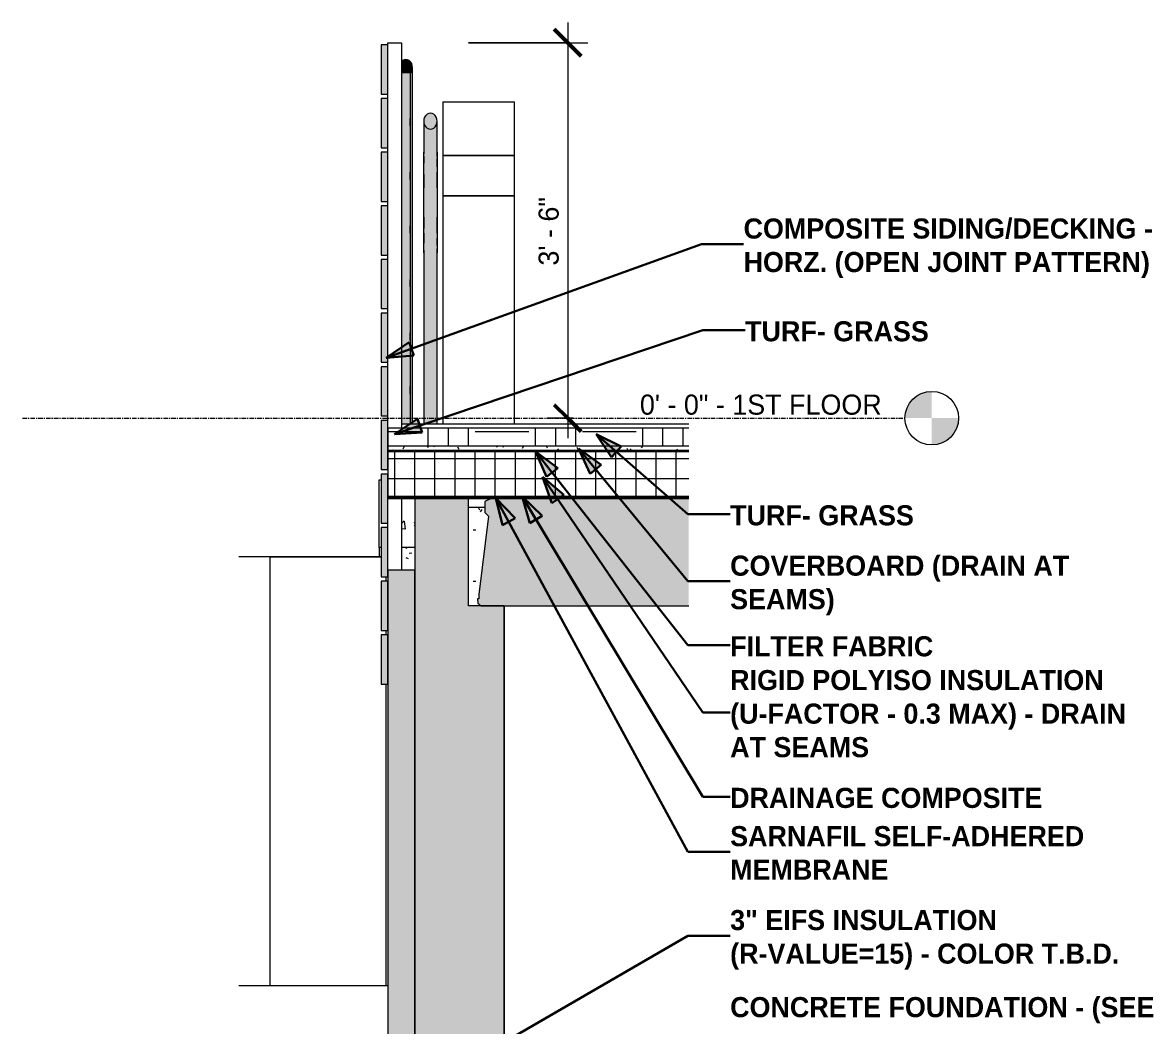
# Model space of a CAD drawing. Header units: inches. Extents: x 9847 to 10833, y -183 to 465.
# Drawn here: x 9847.3 to 9973.8, y -68 to 44.2 of the extents above; entities that cross this region are included whole.
import ezdxf

# ---------------------------------------------------------------- set-up
doc = ezdxf.new("R2010")
doc.units = ezdxf.units.IN
doc.header["$MEASUREMENT"] = 0
doc.linetypes.add('Grid Line 1_2_', pattern=[0.875, 0.5, -0.125, 0.125, -0.125])
for name, color, linetype, lineweight in [('0-1', 7, 'Continuous', 5), ('0-2', 55, 'Continuous', 9), ('A-ANNO-DIMS', 211, 'Continuous', 9), ('A-ANNO-DIMS-24', 211, 'Continuous', 9), ('A-FLOR-1', 8, 'Continuous', 18), ('A-FLOR-2', 254, 'Continuous', 5), ('A-FLOR-3', 192, 'Continuous', 9), ('A-FLOR-4', 55, 'Continuous', 9), ('A-FLOR-HRAL-1', 55, 'Continuous', 9), ('A-FLOR-HRAL-2', 7, 'Continuous', 9), ('A-FLOR-LEVL', 51, 'Continuous', 9), ('A-FLOR-LEVL-1', 51, 'Grid Line 1_2_', 9), ('A-FLOR-MCUT-1', 51, 'Continuous', 9), ('A-FLOR-PATT-1', 252, 'Continuous', 9), ('A-GLAZ-CURT', 52, 'Continuous', 9), ('A-GLAZ-CURT-1', 55, 'Continuous', 9), ('A-GLAZ-CURT-2', 13, 'Continuous', 9), ('A-GLAZ-CWMG-1', 55, 'Continuous', 9), ('A-WALL-PATT-1', 55, 'Continuous', 9), ('A-WALL-PATT-2', 252, 'Continuous', 9), ('E-ELEC-EQPM-1', 55, 'Continuous', 9), ('E-LITE-EQPM-1', 55, 'Continuous', 9), ('G-ANNO-TEXT', 231, 'Continuous', 30), ('G-ANNO-TEXT-1', 231, 'Continuous', 9), ('S-BEAM-1', 55, 'Continuous', 9), ('S-BEAM-2', 10, 'Continuous', 9), ('S-BEAM-3', 7, 'Continuous', 9), ('S-FNDN-1', 55, 'Continuous', 9), ('S-FNDN-2', 7, 'Continuous', 9), ('S-FNDN-3', 252, 'Continuous', 9), ('S-FNDN-4', 8, 'Continuous', 18), ('S-FNDN-5', 32, 'Continuous', 9), ('S-STRS-1', 55, 'Continuous', 9)]:
    doc.layers.add(name, color=color, linetype=linetype, lineweight=lineweight)
doc.styles.add('Century Gothic', font='ufonts.com_century-gothic.ttf', dxfattribs={"height": 2.25})
doc.styles.add('Century Gothic_B', font='GOTHICB.TTF', dxfattribs={"height": 2.25})
doc.dimstyles.new('OD__1_4__Tol__', dxfattribs={"dimscale": 12, "dimtxt": 2.349379, "dimasz": 0.25, "dimexe": 0.1875, "dimexo": 0.125, "dimgap": 0.03125, "dimtad": 1, "dimrnd": 0.25, "dimzin": 1, "dimdsep": 46, "dimlunit": 4, "dimtxsty": 'Century Gothic', "dimblk1": 'OBLIQUE', "dimblk2": 'OBLIQUE', "dimsah": 1, "dimcen": 0.09, "dimdle": 0.1875, "dimazin": 0, "dimtfac": 1, "dimtdec": 4, "dimtix": 1, "dimtmove": 0, "dimatfit": 3, "dimfxl": 1, "dimtvp": 1, "dimtfill": 1, "dimfrac": 2, "dimtolj": 1, "dimtzin": 0, "dimarcsym": 2})
pattern_1 = [(50, (10995.947, 72), (6.885997, -0.602097), [0.72, -7.92]), (355, (10995.947, 72), (-1.331756, 7.220547), [0.576, -6.336]), (100.451, (10996.521, 71.95), (5.55363, 6.61819), [0.612, -6.731]), (46.184, (10995.947, 73.92), (10.24564, -1.588925), [1.08, -11.88]), (96.636, (10996.801, 73.788), (8.97244, 9.35152), [0.918, -10.096]), (351.184, (10995.947, 73.92), (8.9732, 9.35123), [0.864, -9.504]), (21, (10996.907, 73.44), (5.730726, -3.865003), [0.72, -7.92]), (326, (10996.907, 73.44), (2.33581, 6.96088), [0.576, -6.336]), (71.451, (10997.385, 73.118), (8.065876, 3.095948), [0.612, -6.731]), (37.5, (10995.947, 72), (0.116866, 3.1954784), [0.317, -5.942, 0.317, -6.115, -6.36]), (37.5, (10995.947, 72), (0.116866, 3.1954784), [-12.691, 0.317, -6.043]), (7.5, (10995.947, 72), (2.52543, 3.786025), [0.317, -3.35, 0.317, -5.798, -2.424]), (7.5, (10995.947, 72), (2.52543, 3.786025), [-9.782, 0.317, -2.107]), (327.5, (10993.807, 72), (5.1243685, -0.216176), [0.317, -2.083, 0.317, -7.171, -9.936]), (327.5, (10993.807, 72), (5.1243685, -0.216176), [-9.888, 0.317, -9.619]), (317.5, (10992.847, 72), (5.598326, 0.96141), [0.317, -2.803, 0.317, -4.656, -7.056]), (317.5, (10992.847, 72), (5.598326, 0.96141), [-8.093, 0.317, -6.739])]

# ---------------------------------------------------------------- blocks, each defined once
blk = doc.blocks.new('CTR - 1st Phase - Common Walls_rvt-1-WALL SECTION - WEST EXT_ WALL - LOOKING NORTH')
at = {"layer": 'A-WALL-PATT-1'}
h = blk.add_hatch(dxfattribs=at)
h.set_pattern_fill('FP_2', color=256, style=0, pattern_type=2)
h.set_pattern_definition([(90, (9901.19, -152), (-36.188, 2e-15), [])])
h.paths.add_polyline_path([(9921.84, -152), (9921.84, -21), (9901.19, -21), (9901.19, -152)], flags=0)
at = {"layer": 'S-FNDN-1'}
blk.add_line((9901.19, -152), (9921.84, -152), dxfattribs=at)
blk = doc.blocks.new('034100 - Precast Structural Concrete - Solid Plank - 12_-1871118-WALL SECTION - WEST EXT_ WALL - LOOKING NORTH')
at = {"layer": 'S-BEAM-2'}
blk.add_hatch(color=256, dxfattribs=at).paths.add_polyline_path([(9921.84, -21), (9921.84, -9), (9899.73, -9), (9899.04, -9.31), (9899.04, -10.57), (9899.43, -10.97), (9898.37, -19.74), (9898.37, -20.21), (9898.19, -20.21), (9898.23, -20.69), (9898.61, -21), (9901.19, -21)], flags=0)
at = {"layer": 'S-BEAM-3'}
for p, q in [((9899.73, -9), (9899.04, -9.31)), ((9899.04, -9.31), (9899.04, -10.57)), ((9921.84, -9), (9899.73, -9)), ((9899.43, -10.97), (9898.37, -19.74)), ((9899.04, -10.57), (9899.43, -10.97)), ((9898.37, -20.21), (9898.19, -20.21)), ((9898.19, -20.21), (9898.23, -20.69)), ((9898.37, -19.74), (9898.37, -20.21)), ((9898.23, -20.69), (9898.61, -21)), ((9898.61, -21), (9921.84, -21))]:
    blk.add_line(p, q, dxfattribs=at)
blk = doc.blocks.new('CTR - 1st Phase - Structure_rvt-1-WALL SECTION - WEST EXT_ WALL - LOOKING NORTH')
at = {"layer": 'A-WALL-PATT-2'}
h = blk.add_hatch(dxfattribs=at)
h.set_pattern_fill('FP_7', color=256, style=0, pattern_type=2)
h.set_pattern_definition(pattern_1)
h.paths.add_polyline_path([(9892.43, -168), (9901.19, -168), (9901.19, -21), (9897.19, -21), (9897.19, -9), (9891.19, -9), (9891.19, -168)], flags=0)
at = {"layer": 'S-BEAM-1'}
h = blk.add_hatch(dxfattribs=at)
h.set_pattern_fill('FP_8', color=256, style=0, pattern_type=2)
h.set_pattern_definition([(0, (10995.947, 72), (7.68, 1.92), [0.317, -5.443, 0.317, -5.443, -30.72]), (0, (10995.947, 72), (7.68, 1.92), [-11.52, 0.317, -11.203, 0.317, -5.443, -13.44]), (0, (10995.947, 72), (7.68, 1.92), [-28.8, 0.317, -3.523, 0.317, -9.283]), (120, (10998.827, 72.96), (-5.5027688, 5.691075), [0.317, -5.443, 0.317, -5.443, -30.72]), (120, (10998.827, 72.96), (-5.5027688, 5.691075), [-11.52, 0.317, -11.203, 0.317, -5.443, -13.44]), (120, (10998.827, 72.96), (-5.5027688, 5.691075), [-28.8, 0.317, -3.523, 0.317, -9.283]), (240, (10999.787, 76.8), (-2.1772312, -7.611075), [0.317, -5.443, 0.317, -5.443, -30.72]), (240, (10999.787, 76.8), (-2.1772312, -7.611075), [-11.52, 0.317, -11.203, 0.317, -5.443, -13.44]), (240, (10999.787, 76.8), (-2.1772312, -7.611075), [-28.8, 0.317, -3.523, 0.317, -9.283])])
h.paths.add_polyline_path([(9897.19, -21), (9898.61, -21), (9898.23, -20.69), (9898.19, -20.21), (9898.37, -20.21), (9898.37, -19.74), (9899.43, -10.97), (9899.04, -10.57), (9899.04, -10), (9897.19, -10), (9897.19, -20.9)], flags=0)
at = {"layer": 'S-FNDN-3'}
h = blk.add_hatch(dxfattribs=at)
h.set_pattern_fill('FP_7', color=256, style=0, pattern_type=2)
h.set_pattern_definition(pattern_1)
h.paths.add_polyline_path([(9892.43, -182), (9911.19, -182), (9911.19, -168), (9881.19, -168), (9881.19, -182), (9892, -182)], flags=0)
at = {"layer": 'S-BEAM-1'}
blk.add_line((9899.04, -10), (9897.19, -10), dxfattribs=at)
at = {"layer": 'S-FNDN-2'}
for p, q in [((9891.19, -9), (9891.19, -168)), ((9897.19, -9), (9891.19, -9)), ((9897.19, -21), (9897.19, -9)), ((9901.19, -21), (9897.19, -21)), ((9901.19, -168), (9901.19, -21)), ((9911.19, -168), (9881.19, -168)), ((9881.19, -168), (9881.19, -182)), ((9891.19, -168), (9901.19, -168)), ((9911.19, -182), (9911.19, -168)), ((9881.19, -182), (9911.19, -182))]:
    blk.add_line(p, q, dxfattribs=at)
at = {"layer": '0-2'}
blk.add_blockref('034100 - Precast Structural Concrete - Solid Plank - 12_-1871118-WALL SECTION - WEST EXT_ WALL - LOOKING NORTH', (0, 0), dxfattribs=at)
blk = doc.blocks.new('Pathway_Cooper_McGraw-Edison _BSC-BRC_Round - Pathway_Cooper_McGraw-Edison _BSC-BRC_Round-2028611-WALL SECTION - WEST EXT_ WALL - LOOKING NORTH')
at = {"layer": 'E-LITE-EQPM-1'}
for p, q in [((9894.34, 35.37), (9894.34, 29.37)), ((9894.34, 35.37), (9898.34, 35.37)), ((9898.34, 35.37), (9902.34, 35.37)), ((9902.34, 29.37), (9902.34, 35.37)), ((9898.34, 29.37), (9894.34, 29.37)), ((9894.34, 29.37), (9894.34, 24.87)), ((9894.34, 29.37), (9898.34, 29.37)), ((9902.34, 29.37), (9898.34, 29.37)), ((9898.34, 29.37), (9902.34, 29.37)), ((9902.34, 24.87), (9902.34, 29.37)), ((9898.34, 24.87), (9894.34, 24.87)), ((9894.34, 24.87), (9894.34, -0.63)), ((9894.34, 24.87), (9898.34, 24.87)), ((9902.34, 24.87), (9898.34, 24.87)), ((9898.34, 24.87), (9902.34, 24.87)), ((9902.34, -0.63), (9902.34, 24.87))]:
    blk.add_line(p, q, dxfattribs=at)
blk = doc.blocks.new('Horizontal_Siding - Horizontal_Siding-2907273-WALL SECTION - WEST EXT_ WALL - LOOKING NORTH')
at = {"layer": 'A-GLAZ-CURT-2'}
blk.add_hatch(color=256, dxfattribs=at).paths.add_polyline_path([(9887.99, -29.75), (9888.19, -29.75), (9888.19, -24.25), (9887.44, -24.25), (9887.44, -29.75)], flags=0)
at = {"layer": 'A-GLAZ-CURT'}
for p, q in [((9888.19, -24.25), (9887.44, -24.25)), ((9887.44, -24.25), (9887.44, -29.75)), ((9888.19, -29.75), (9888.19, -24.25)), ((9887.44, -29.75), (9888.19, -29.75))]:
    blk.add_line(p, q, dxfattribs=at)
blk = doc.blocks.new('Rectangular Mullion - RAILING POST-2666421-WALL SECTION - WEST EXT_ WALL - LOOKING NORTH')
at = {"layer": 'A-GLAZ-CWMG-1'}
for p, q in [((9888.19, -12.25), (9888.19, -12)), ((9889.69, -12), (9889.69, -17))]:
    blk.add_line(p, q, dxfattribs=at)
blk = doc.blocks.new('Rectangular Mullion - RAILING POST-V1-WALL SECTION - WEST EXT_ WALL - LOOKING NORTH')
at = {"layer": 'A-GLAZ-CWMG-1'}
for p, q in [((9889.69, -9), (9889.69, -12)), ((9888.19, -12), (9888.19, -11.75))]:
    blk.add_line(p, q, dxfattribs=at)
blk = doc.blocks.new('Rectangular Mullion - RAILING POST-V2-WALL SECTION - WEST EXT_ WALL - LOOKING NORTH')
at = {"layer": 'A-GLAZ-CWMG-1'}
for p, q in [((9888.19, -0.25), (9888.19, 0)), ((9889.69, 0), (9889.69, -1.13))]:
    blk.add_line(p, q, dxfattribs=at)
blk = doc.blocks.new('Rectangular Mullion - RAILING POST-V3-WALL SECTION - WEST EXT_ WALL - LOOKING NORTH')
at = {"layer": 'A-GLAZ-CWMG-1'}
for p, q in [((9888.19, 5.75), (9888.19, 6)), ((9889.69, 6), (9889.69, 0)), ((9888.19, 0), (9888.19, 0.25))]:
    blk.add_line(p, q, dxfattribs=at)
blk = doc.blocks.new('Rectangular Mullion - RAILING POST-2666422-WALL SECTION - WEST EXT_ WALL - LOOKING NORTH')
at = {"layer": 'A-GLAZ-CWMG-1'}
for p, q in [((9888.19, 42), (9889.69, 42)), ((9888.19, 41.75), (9888.19, 42)), ((9889.69, 42), (9889.69, 36)), ((9888.19, 36), (9888.19, 36.25))]:
    blk.add_line(p, q, dxfattribs=at)
blk = doc.blocks.new('Railing - 1_-2854140-WALL SECTION - WEST EXT_ WALL - LOOKING NORTH')
at = {"layer": 'A-FLOR-HRAL-2'}
for points in [[(9889.69, -0.63), (9890.69, -0.63), (9890.69, 38.62), (9889.69, 38.62), (9889.69, -0.54)], [(9892.19, 25.75), (9892.94, 25.75), (9892.93, 30.5), (9892.72, 30.46), (9892.56, 30.39), (9892.4, 30.27), (9892.29, 30.11), (9892.21, 29.92), (9892.19, 29.71), (9892.19, 29.56), (9892.19, 25.93)], [(9893.48, 25.75), (9893.69, 25.75), (9893.69, 29.05), (9893.68, 29.81), (9893.66, 29.95), (9893.56, 30.16), (9893.44, 30.3), (9893.31, 30.4), (9893.12, 30.47), (9892.94, 30.5), (9892.94, 25.75), (9893.47, 25.75)], [(9892.19, 22.5), (9892.94, 22.5), (9892.94, 25.75), (9892.19, 25.75), (9892.19, 23.09)], [(9893.52, 22.5), (9893.69, 22.5), (9893.69, 25.75), (9892.94, 25.75), (9892.94, 22.5), (9893.49, 22.5)], [(9892.94, 17.75), (9892.94, 22.5), (9892.19, 22.5), (9892.19, 19.99), (9892.19, 18.76), (9892.19, 18.58), (9892.2, 18.44), (9892.21, 18.3), (9892.29, 18.12), (9892.44, 17.94), (9892.56, 17.85), (9892.75, 17.77), (9892.89, 17.75)], [(9892.94, 17.75), (9893.14, 17.77), (9893.32, 17.85), (9893.49, 18), (9893.6, 18.14), (9893.67, 18.32), (9893.69, 18.6), (9893.69, 18.96), (9893.69, 22.5), (9892.94, 22.5), (9892.94, 17.77)]]:
    blk.add_hatch(color=256, dxfattribs=at).paths.add_polyline_path(points, flags=0)
at = {"layer": 'A-FLOR-HRAL-1'}
for p, q in [((9890.69, 38.62), (9889.69, 38.62)), ((9890.69, 38.62), (9890.69, -0.63)), ((9892.19, 22.5), (9892.19, 25.75)), ((9893.69, 25.75), (9893.69, 22.5))]:
    blk.add_line(p, q, dxfattribs=at)
at = {"layer": 'A-FLOR-HRAL-1', "flags": 128}
for points in [[(9892.19, 25.75), (9892.19, 25.91), (9892.19, 26.07), (9892.19, 26.23), (9892.19, 26.38), (9892.19, 26.54), (9892.19, 26.7), (9892.19, 26.85), (9892.19, 27.01), (9892.19, 27.16), (9892.19, 27.3), (9892.19, 27.45), (9892.19, 27.59), (9892.19, 27.73), (9892.19, 27.87), (9892.19, 28.01), (9892.19, 28.14), (9892.19, 28.26), (9892.19, 28.38), (9892.19, 28.5), (9892.19, 28.62), (9892.19, 28.73), (9892.19, 28.83), (9892.19, 28.93), (9892.19, 29.02), (9892.19, 29.11), (9892.19, 29.2), (9892.19, 29.27), (9892.19, 29.35), (9892.19, 29.41), (9892.19, 29.48), (9892.19, 29.53), (9892.19, 29.58), (9892.19, 29.62), (9892.19, 29.66), (9892.19, 29.69), (9892.19, 29.71), (9892.19, 29.73), (9892.19, 29.74), (9892.19, 29.75), (9892.19, 29.75)], [(9893.69, 29.75), (9893.69, 29.74), (9893.69, 29.73), (9893.69, 29.72), (9893.69, 29.7), (9893.69, 29.67), (9893.69, 29.63), (9893.69, 29.59), (9893.69, 29.54), (9893.69, 29.49), (9893.69, 29.43), (9893.69, 29.37), (9893.69, 29.3), (9893.69, 29.22), (9893.69, 29.14), (9893.69, 29.05), (9893.69, 28.96), (9893.69, 28.86), (9893.69, 28.75), (9893.69, 28.65), (9893.69, 28.53), (9893.69, 28.42), (9893.69, 28.3), (9893.69, 28.17), (9893.69, 28.04), (9893.69, 27.91), (9893.69, 27.77), (9893.69, 27.63), (9893.69, 27.49), (9893.69, 27.34), (9893.69, 27.2), (9893.69, 27.05), (9893.69, 26.89), (9893.69, 26.74), (9893.69, 26.58), (9893.69, 26.43), (9893.69, 26.27), (9893.69, 26.11), (9893.69, 25.95), (9893.69, 25.79), (9893.69, 25.75)], [(9892.19, 18.5), (9892.19, 18.5), (9892.19, 18.51), (9892.19, 18.53), (9892.19, 18.55), (9892.19, 18.58), (9892.19, 18.61), (9892.19, 18.65), (9892.19, 18.7), (9892.19, 18.75), (9892.19, 18.81), (9892.19, 18.88), (9892.19, 18.95), (9892.19, 19.03), (9892.19, 19.11), (9892.19, 19.2), (9892.19, 19.29), (9892.19, 19.39), (9892.19, 19.49), (9892.19, 19.6), (9892.19, 19.71), (9892.19, 19.83), (9892.19, 19.95), (9892.19, 20.07), (9892.19, 20.2), (9892.19, 20.34), (9892.19, 20.47), (9892.19, 20.61), (9892.19, 20.75), (9892.19, 20.9), (9892.19, 21.05), (9892.19, 21.2), (9892.19, 21.35), (9892.19, 21.5), (9892.19, 21.66), (9892.19, 21.82), (9892.19, 21.98), (9892.19, 22.13), (9892.19, 22.29), (9892.19, 22.45), (9892.19, 22.5)], [(9893.69, 22.5), (9893.69, 22.34), (9893.69, 22.18), (9893.69, 22.02), (9893.69, 21.86), (9893.69, 21.7), (9893.69, 21.55), (9893.69, 21.39), (9893.69, 21.24), (9893.69, 21.09), (9893.69, 20.94), (9893.69, 20.79), (9893.69, 20.65), (9893.69, 20.51), (9893.69, 20.37), (9893.69, 20.24), (9893.69, 20.11), (9893.69, 19.98), (9893.69, 19.86), (9893.69, 19.74), (9893.69, 19.63), (9893.69, 19.52), (9893.69, 19.41), (9893.69, 19.31), (9893.69, 19.22), (9893.69, 19.13), (9893.69, 19.05), (9893.69, 18.97), (9893.69, 18.9), (9893.69, 18.83), (9893.69, 18.77), (9893.69, 18.71), (9893.69, 18.67), (9893.69, 18.62), (9893.69, 18.59), (9893.69, 18.56), (9893.69, 18.53), (9893.69, 18.51), (9893.69, 18.5), (9893.69, 18.5), (9893.69, 18.5)]]:
    blk.add_lwpolyline(points, dxfattribs=at)
blk = doc.blocks.new('Railing - Railing-2829184-WALL SECTION - WEST EXT_ WALL - LOOKING NORTH')
at = {"layer": 'A-FLOR-HRAL-2'}
for points in [[(9890.69, 38.58), (9890.72, 38.6), (9890.84, 38.79), (9890.91, 39), (9890.94, 39.23), (9890.91, 39.46), (9890.84, 39.67), (9890.72, 39.86), (9890.56, 40), (9890.37, 40.09), (9890.19, 40.12), (9890, 40.09), (9889.81, 40), (9889.69, 39.88), (9889.69, 38.62), (9890.69, 38.62), (9890.69, 38.6)], [(9890.69, -0.63), (9890.94, -0.63), (9890.94, 39.23), (9890.91, 39), (9890.84, 38.79), (9890.69, 38.58), (9890.69, -0.54)], [(9892.94, 32.34), (9893.13, 32.37), (9893.31, 32.46), (9893.47, 32.6), (9893.59, 32.79), (9893.66, 33), (9893.69, 33.23), (9893.66, 33.46), (9893.59, 33.67), (9893.47, 33.86), (9893.31, 34), (9893.13, 34.09), (9892.94, 34.12), (9892.75, 34.09), (9892.56, 34), (9892.41, 33.86), (9892.29, 33.67), (9892.21, 33.46), (9892.19, 33.23), (9892.21, 33), (9892.29, 32.79), (9892.41, 32.6), (9892.56, 32.46), (9892.75, 32.37)]]:
    blk.add_hatch(color=256, dxfattribs=at).paths.add_polyline_path(points, flags=0)
h = blk.add_hatch(color=256, dxfattribs=at)
h.paths.add_polyline_path([(9892.19, -0.63), (9893.69, -0.63), (9893.68, 18.44), (9893.66, 18.3), (9893.57, 18.1), (9893.47, 17.97), (9893.28, 17.83), (9893.13, 17.77), (9892.94, 17.75), (9892.73, 17.78), (9892.53, 17.87), (9892.41, 17.97), (9892.29, 18.12), (9892.21, 18.3), (9892.19, 18.44), (9892.19, 0.41)], flags=0)
h.paths.add_polyline_path([(9893.69, 29.75), (9893.69, 33.23), (9893.66, 33), (9893.59, 32.79), (9893.47, 32.6), (9893.31, 32.46), (9893.13, 32.37), (9892.94, 32.34), (9892.75, 32.37), (9892.56, 32.46), (9892.41, 32.6), (9892.29, 32.79), (9892.21, 33), (9892.19, 33.23), (9892.2, 29.83), (9892.22, 29.95), (9892.3, 30.13), (9892.44, 30.3), (9892.59, 30.41), (9892.75, 30.47), (9892.95, 30.5), (9893.14, 30.47), (9893.32, 30.39), (9893.47, 30.27), (9893.59, 30.11), (9893.67, 29.93), (9893.69, 29.75)], flags=0)
at = {"layer": 'A-FLOR-HRAL-1'}
for p, q in [((9890.94, -0.63), (9890.94, 39.23)), ((9890.69, 32.69), (9890.69, 33.53)), ((9892.19, 33.23), (9892.19, 29.56)), ((9893.69, 29.28), (9893.69, 33.23)), ((9892.19, 29.28), (9892.19, 28.52)), ((9893.69, 28.11), (9893.69, 29.05)), ((9890.69, 26.69), (9890.69, 27.53)), ((9892.19, 27.27), (9892.19, 25.75)), ((9893.69, 25.75), (9893.69, 27.53)), ((9890.69, 20.69), (9890.69, 21.53)), ((9892.19, 22.5), (9892.19, 21.2)), ((9893.69, 20.71), (9893.69, 22.5)), ((9892.19, 20.71), (9892.19, 19.59)), ((9893.69, 19.31), (9893.69, 20.15)), ((9892.19, 18.8), (9892.19, -0.63)), ((9893.69, -0.63), (9893.69, 18.96)), ((9889.69, 15.53), (9889.69, 15.53)), ((9890.69, 14.69), (9890.69, 15.53)), ((9890.69, 15.53), (9890.69, 15.53)), ((9890.69, 8.69), (9890.69, 9.53)), ((9890.69, 2.69), (9890.69, 3.53))]:
    blk.add_line(p, q, dxfattribs=at)
at = {"layer": 'A-FLOR-HRAL-1', "flags": 128}
for points in [[(9890.94, 39.23), (9890.91, 39.46), (9890.84, 39.67), (9890.72, 39.86), (9890.56, 40), (9890.38, 40.09), (9890.19, 40.12), (9890, 40.09), (9889.81, 40), (9889.69, 39.89)], [(9890.69, 38.57), (9890.72, 38.6), (9890.84, 38.79), (9890.91, 39), (9890.94, 39.23)], [(9893.69, 33.23), (9893.66, 33.46), (9893.59, 33.67), (9893.47, 33.86), (9893.31, 34), (9893.13, 34.09), (9892.94, 34.12), (9892.75, 34.09), (9892.56, 34), (9892.41, 33.86), (9892.29, 33.67), (9892.21, 33.46), (9892.19, 33.23)], [(9892.19, 33.23), (9892.21, 33), (9892.29, 32.79), (9892.41, 32.6), (9892.56, 32.46), (9892.75, 32.37), (9892.94, 32.34), (9893.13, 32.37), (9893.31, 32.46), (9893.47, 32.6), (9893.59, 32.79), (9893.66, 33), (9893.69, 33.23)]]:
    blk.add_lwpolyline(points, dxfattribs=at)
blk.add_blockref('Railing - 1_-2854140-WALL SECTION - WEST EXT_ WALL - LOOKING NORTH', (0, 0))
blk = doc.blocks.new('262400 - Switchboards and Panelboards - Electric Panel - Generic - 262400 - Switchboards and Panelboards - Electric Panel - Generic-2655902-WALL SECTION - WEST EXT_ WALL - LOOKING NORTH')
at = {"layer": 'E-ELEC-EQPM-1'}
for p, q in [((9871.49, -15.49), (9887.44, -15.49)), ((9874.99, -63.49), (9871.49, -63.49)), ((9888.19, -63.49), (9887.99, -63.49))]:
    blk.add_line(p, q, dxfattribs=at)
blk = doc.blocks.new('262400 - Switchboards and Panelboards - Electric Panel - Generic - 262400 - Switchboards and Panelboards - Electric Panel - Generic-2842581-WALL SECTION - WEST EXT_ WALL - LOOKING NORTH')
at = {"layer": 'E-ELEC-EQPM-1'}
for p, q in [((9874.99, -15.5), (9887.44, -15.5)), ((9874.99, -63.5), (9874.99, -15.5)), ((9887.99, -18.25), (9887.99, -17.75)), ((9887.99, -24.25), (9887.99, -23.75)), ((9887.99, -63.5), (9887.99, -29.75)), ((9887.99, -63.5), (9874.99, -63.5))]:
    blk.add_line(p, q, dxfattribs=at)
blk = doc.blocks.new('Level - Level Head - Circle-50818-WALL SECTION - WEST EXT_ WALL - LOOKING NORTH')
at = {"layer": 'A-FLOR-LEVL'}
h = blk.add_hatch(color=256, dxfattribs=at)
edge = h.paths.add_edge_path(flags=0)
edge.add_line((9949.03, 0), (9946.03, 0))
edge.add_arc((9949.03, 0), 3, 90, 180, ccw=False)
edge.add_line((9949.03, 3), (9949.03, 0))
h = blk.add_hatch(color=256, dxfattribs=at)
edge = h.paths.add_edge_path(flags=0)
edge.add_line((9949.03, -3), (9949.03, 0))
edge.add_line((9949.03, 0), (9952.03, 0))
edge.add_arc((9949.03, 0), 3, 270, 360, ccw=False)
blk.add_circle((9949.03, 0), 3, dxfattribs=at)
blk = doc.blocks.new('DIMBLOCK1-WALL SECTION - WEST EXT_ WALL - LOOKING NORTH')
at = {"layer": 'A-ANNO-DIMS-24', "lineweight": 50}
for p, q in [((9908.3, 42), (9906.8, 43.5)), ((9908.3, 42), (9909.8, 40.5)), ((9908.3, 0), (9906.8, 1.5)), ((9908.3, 0), (9909.8, -1.5))]:
    blk.add_line(p, q, dxfattribs=at)
at = {"layer": 'A-ANNO-DIMS-24'}
for p, q in [((9908.3, 44.25), (9908.3, -2.25)), ((9897.19, 42), (9910.55, 42)), ((9908.3, 42), (9897.19, 42)), ((9908.92, 0), (9906.05, 0)), ((9908.3, 0), (9908.92, 0))]:
    blk.add_line(p, q, dxfattribs=at)
at = {"layer": 'A-ANNO-DIMS-24', "color": 0, "insert": (9905.04, 17.07), "char_height": 2.25, "width": 9.4423, "attachment_point": 1, "rotation": 90, "line_spacing_factor": 0.984502, "style": 'Century Gothic', "bg_fill": 3, "box_fill_scale": 1.25, "bg_fill_color": 256, "bg_fill_true_color": 13158600, "bg_fill_transparency": 0}
blk.add_mtext('3\' - 6"', dxfattribs=at)
blk = doc.blocks.new('_Oblique')
at = {"color": 0, "linetype": 'ByBlock', "lineweight": -2}
blk.add_line((-0.5, -0.5), (0.5, 0.5), dxfattribs=at)

msp = doc.modelspace()

# ---------------------------------------------------------------- hatches: boundary and pattern name
at = {"layer": 'A-FLOR-1'}
msp.add_hatch(color=256, dxfattribs=at).paths.add_polyline_path([(9893.51816, -9), (9921.84454, -9), (9921.84454, -8.875), (9888.1894, -8.875), (9888.1894, -9), (9891.94448, -9)], flags=0)
at = {"layer": 'A-FLOR-2'}
msp.add_hatch(color=256, dxfattribs=at).paths.add_polyline_path([(9895.16856, -8.875), (9921.84454, -8.875), (9921.84454, -8.75), (9888.1894, -8.75), (9888.1894, -8.875), (9893.51816, -8.875)], flags=0)
at = {"layer": 'A-FLOR-PATT-1'}
h = msp.add_hatch(dxfattribs=at)
h.set_pattern_fill('FP_1', color=256, style=0, pattern_type=2)
h.set_pattern_definition([(0, (10995.947, 72), (6, 6), [6, -6]), (0, (10995.947, 74.25), (6, 6), [6, -6]), (0, (10995.947, 76.5), (6, 6), [6, -6]), (90, (10996.697, 77.25), (-6, 6), [6, -6]), (90, (10998.947, 77.25), (-6, 6), [6, -6]), (90, (11001.197, 77.25), (-6, 6), [6, -6])])
h.paths.add_polyline_path([(9888.1894, -3.125), (9921.84454, -3.125), (9921.84454, -1.125), (9888.1894, -1.125), (9888.1894, -1.48344)], flags=0)
h = msp.add_hatch(dxfattribs=at)
h.set_pattern_fill('FP_3', color=256, style=0, pattern_type=2)
h.set_pattern_definition([(0, (10995.947, 72), (3.84, 0.96), [0.317, -2.563, 0.317, -2.563, -15.36]), (0, (10995.947, 72), (3.84, 0.96), [-5.76, 0.317, -5.443, 0.317, -2.563, -6.72]), (0, (10995.947, 72), (3.84, 0.96), [-14.4, 0.317, -1.603, 0.317, -4.483]), (120, (10997.387, 72.48), (-2.7513844, 2.84553755), [0.317, -2.563, 0.317, -2.563, -15.36]), (120, (10997.387, 72.48), (-2.7513844, 2.84553755), [-5.76, 0.317, -5.443, 0.317, -2.563, -6.72]), (120, (10997.387, 72.48), (-2.7513844, 2.84553755), [-14.4, 0.317, -1.603, 0.317, -4.483]), (240, (10997.867, 74.4), (-1.0886156, -3.80553755), [0.317, -2.563, 0.317, -2.563, -15.36]), (240, (10997.867, 74.4), (-1.0886156, -3.80553755), [-5.76, 0.317, -5.443, 0.317, -2.563, -6.72]), (240, (10997.867, 74.4), (-1.0886156, -3.80553755), [-14.4, 0.317, -1.603, 0.317, -4.483])])
h.paths.add_polyline_path([(9891.15763, -3.625), (9921.84454, -3.625), (9921.84454, -3.125), (9888.1894, -3.125), (9888.1894, -3.625), (9890.76421, -3.625)], flags=0)
h = msp.add_hatch(dxfattribs=at)
h.set_pattern_fill('FP_4', color=256, style=0, pattern_type=2)
h.set_pattern_definition([(90, (10995.947, 72), (-1.5, 9e-17), [])])
h.paths.add_polyline_path([(9890.76421, -3.75), (9921.84454, -3.75), (9921.84454, -3.625), (9888.1894, -3.625), (9888.1894, -3.75), (9890.37079, -3.75)], flags=0)
h = msp.add_hatch(dxfattribs=at)
h.set_pattern_fill('FP_5', color=256, style=0, pattern_type=2)
h.set_pattern_definition([(0, (10995.947, 72), (0, 2.25), []), (90, (10995.947, 72), (-2.25, 1e-16), [])])
h.paths.add_polyline_path([(9891.15763, -8.75), (9921.84454, -8.75), (9921.84454, -3.75), (9888.1894, -3.75), (9888.1894, -8.75), (9890.76421, -8.75)], flags=0)
at = {"layer": 'G-ANNO-TEXT'}
for points in [[(9887.99939, 6.73507), (9891.09408, 6.99785), (9890.54808, 8.50999)], [(9888.90796, -1.78864), (9892.00757, -1.59222), (9891.49409, -0.06873)], [(9911.47549, -1.78864), (9913.20977, -4.36516), (9914.26568, -3.15284)], [(9904.71176, -3.71831), (9905.93394, -6.57356), (9907.19783, -5.57994)], [(9909.51465, -3.40865), (9910.80333, -6.23451), (9912.04361, -5.21158)], [(9905.4954, -6.56548), (9906.51795, -9.49815), (9907.84729, -8.59397)], [(9903.19945, -8.77955), (9904.05909, -11.76404), (9905.43617, -10.93438)], [(9900.27381, -8.9472), (9900.99884, -11.96722), (9902.41171, -11.20009)]]:
    msp.add_hatch(color=256, dxfattribs=at).paths.add_polyline_path(points, flags=0)
at = {"layer": 'S-FNDN-4'}
msp.add_hatch(color=256, dxfattribs=at).paths.add_polyline_path([(9888.1897, -80), (9891.1894, -80), (9891.1894, -17), (9888.1894, -17), (9888.1894, -80)], flags=0)
at = {"layer": 'S-STRS-1'}
h = msp.add_hatch(dxfattribs=at)
h.set_pattern_fill('FP_7', color=256, style=0, pattern_type=2)
h.set_pattern_definition(pattern_1)
h.paths.add_polyline_path([(9890.37079, -14.46552), (9891.1894, -14.46552), (9891.1894, -9), (9889.6894, -9), (9889.6894, -14.46552), (9889.97737, -14.46552)], flags=0)
h.paths.add_polyline_path([(9887.22341, -14.46552), (9887.4394, -14.46552), (9887.4394, -12.25), (9888.1894, -12.25), (9888.1894, -11.75), (9887.4394, -11.75), (9887.4394, -6.90909), (9887.1894, -6.90909), (9887.1894, -14.46552)], flags=0)
h = msp.add_hatch(dxfattribs=at)
h.set_pattern_fill('FP_9', color=256, style=0, pattern_type=2)
h.set_pattern_definition([(32.37, (10995.947, 578.638), (6.885487, -0.320404), [0.548, -6.027]), (357.336, (10995.947, 578.638), (-1.331912, 3.841057), [0.574, -6.319]), (109.127, (10996.521, 578.611), (5.55417, 3.520233), [0.339, -3.726]), (29.001, (10995.947, 579.659), (10.245696, -0.84567), [0.855, -9.404]), (102.337, (10996.801, 579.589), (8.97246, 4.973926), [0.496, -5.46]), (355.284, (10995.947, 579.659), (8.972336, 4.974163), [0.857, -9.424]), (11.54, (10996.907, 579.404), (5.730187, -2.056231), [0.686, -7.546]), (340.264, (10996.907, 579.404), (2.335586, 3.702812), [0.507, -5.581]), (57.754, (10997.385, 579.233), (8.066047, 1.647403), [0.365, -4.013]), (22.202, (10995.947, 578.638), (0.1162472, 1.6999666), [0.271, -5.092, 0.271, -5.24, -5.45]), (22.202, (10995.947, 578.638), (0.1162472, 1.6999666), [-10.875, 0.271, -5.178]), (4.006, (10995.947, 578.638), (2.5254458, 2.0143516), [0.315, -3.33, 0.315, -5.763, -2.409]), (4.006, (10995.947, 578.638), (2.5254458, 2.0143516), [-9.722, 0.315, -2.094]), (341.281, (10993.807, 578.638), (5.1252292, -0.1149027), [0.282, -1.855, 0.282, -6.386, -8.848]), (341.281, (10993.807, 578.638), (5.1252292, -0.1149027), [-8.805, 0.282, -8.566]), (334.016, (10992.847, 578.638), (5.598695, 0.510725), [0.26, -2.299, 0.26, -3.819, -5.787]), (334.016, (10992.847, 578.638), (5.598695, 0.510725), [-6.638, 0.26, -5.527])])
h.paths.add_polyline_path([(9889.6894, -17), (9891.1894, -17), (9891.1894, -14.46552), (9889.6894, -14.46552), (9889.6894, -16.60706)], flags=0)
h.paths.add_polyline_path([(9887.1894, -15.49357), (9887.4394, -15.49357), (9887.4394, -14.46552), (9887.1894, -14.46552)], flags=0)

# ---------------------------------------------------------------- linework, layer by layer
at = {"layer": 'A-FLOR-3'}
for p, q in [((9921.84454, -1.125), (9888.1894, -1.125)), ((9888.1894, -1.125), (9888.1894, -9)), ((9888.1894, -9), (9921.84454, -9))]:
    msp.add_line(p, q, dxfattribs=at)
at = {"layer": 'A-FLOR-4'}
msp.add_line((9889.6894, -0.625), (9921.84454, -0.625), dxfattribs=at)
at = {"layer": 'A-FLOR-LEVL-1'}
msp.add_line((9847.30917, 0), (9946.03142, 0), dxfattribs=at)
at = {"layer": 'A-FLOR-MCUT-1'}
for p, q in [((9921.84454, -3.125), (9888.1894, -3.125)), ((9921.84454, -3.625), (9888.1894, -3.625)), ((9921.84454, -3.75), (9888.1894, -3.75)), ((9921.84454, -8.75), (9888.1894, -8.75)), ((9921.84454, -8.875), (9888.1894, -8.875))]:
    msp.add_line(p, q, dxfattribs=at)
at = {"layer": 'G-ANNO-TEXT'}
for p, q in [((9923.25518, 19.46514), (9927.97424, 19.46514)), ((9923.42785, 9.84594), (9928.14691, 9.84594)), ((9890.54808, 8.50999), (9887.99939, 6.73507)), ((9891.09408, 6.99785), (9890.54808, 8.50999)), ((9887.99939, 6.73507), (9891.09408, 6.99785)), ((9891.49409, -0.06873), (9888.90796, -1.78864)), ((9892.00757, -1.59222), (9891.49409, -0.06873)), ((9888.90796, -1.78864), (9892.00757, -1.59222)), ((9911.47549, -1.78864), (9913.20977, -4.36516)), ((9914.26568, -3.15284), (9911.47549, -1.78864)), ((9911.47549, -1.78864), (9921.75518, -10.74204)), ((9904.71176, -3.71831), (9905.93394, -6.57356)), ((9907.19783, -5.57994), (9904.71176, -3.71831)), ((9904.71176, -3.71831), (9921.75518, -25.3975)), ((9909.51465, -3.40865), (9910.80333, -6.23451)), ((9912.04361, -5.21158), (9909.51465, -3.40865)), ((9909.51465, -3.40865), (9921.75518, -18.24999)), ((9913.20977, -4.36516), (9914.26568, -3.15284)), ((9905.93394, -6.57356), (9907.19783, -5.57994)), ((9910.80333, -6.23451), (9912.04361, -5.21158)), ((9905.4954, -6.56548), (9906.51795, -9.49815)), ((9907.84729, -8.59397), (9905.4954, -6.56548)), ((9905.4954, -6.56548), (9923.42785, -32.9302)), ((9903.19945, -8.77955), (9904.05909, -11.76404)), ((9905.43617, -10.93438), (9903.19945, -8.77955)), ((9903.19945, -8.77955), (9923.42785, -42.35469)), ((9906.51795, -9.49815), (9907.84729, -8.59397)), ((9900.27381, -8.9472), (9900.99884, -11.96722)), ((9902.41171, -11.20009), (9900.27381, -8.9472)), ((9900.27381, -8.9472), (9921.75518, -48.51121)), ((9900.99884, -11.96722), (9902.41171, -11.20009)), ((9904.05909, -11.76404), (9905.43617, -10.93438)), ((9921.75518, -10.74204), (9926.47424, -10.74204)), ((9921.75518, -18.24999), (9926.47424, -18.24999)), ((9921.75518, -25.3975), (9926.47424, -25.3975)), ((9923.42785, -32.9302), (9926.47424, -32.9302)), ((9923.42785, -42.35469), (9926.47424, -42.35469)), ((9921.75518, -48.51121), (9926.47424, -48.51121)), ((9889.4942, -76.56737), (9921.75518, -57.89776)), ((9921.75518, -57.89776), (9926.47424, -57.89776))]:
    msp.add_line(p, q, dxfattribs=at)
at = {"layer": 'S-FNDN-5'}
for p, q in [((9888.1894, -17), (9888.1894, -168)), ((9891.1894, -17), (9888.1894, -17)), ((9891.1894, -168), (9891.1894, -17))]:
    msp.add_line(p, q, dxfattribs=at)
at = {"layer": 'S-STRS-1'}
for p, q in [((9887.1894, -6.90909), (9887.4394, -6.90909)), ((9887.1894, -14.46552), (9887.1894, -6.90909)), ((9887.1894, -14.46552), (9887.1894, -15.49357)), ((9887.4394, -14.46552), (9887.1894, -14.46552)), ((9891.1894, -14.46552), (9889.6894, -14.46552))]:
    msp.add_line(p, q, dxfattribs=at)

# ---------------------------------------------------------------- block references
at = {"layer": '0-1'}
for name in ['CTR - 1st Phase - Structure_rvt-1-WALL SECTION - WEST EXT_ WALL - LOOKING NORTH', 'CTR - 1st Phase - Common Walls_rvt-1-WALL SECTION - WEST EXT_ WALL - LOOKING NORTH']:
    msp.add_blockref(name, (0, 0), dxfattribs=at)
at = {"layer": 'A-FLOR-HRAL-1'}
msp.add_blockref('Railing - Railing-2829184-WALL SECTION - WEST EXT_ WALL - LOOKING NORTH', (0, 0), dxfattribs=at)
at = {"layer": 'A-FLOR-LEVL'}
msp.add_blockref('Level - Level Head - Circle-50818-WALL SECTION - WEST EXT_ WALL - LOOKING NORTH', (0, 0), dxfattribs=at)
at = {"layer": 'A-GLAZ-CURT-1'}
for p in [(0, 66), (0, 60), (0, 54), (0, 48), (0, 42), (0, 36), (0, 30), (0, 24), (0, 18), (0, 12), (0, 6), (0, 0)]:
    msp.add_blockref('Horizontal_Siding - Horizontal_Siding-2907273-WALL SECTION - WEST EXT_ WALL - LOOKING NORTH', p, dxfattribs=at)
at = {"layer": 'A-GLAZ-CWMG-1'}
for name, p in [('Rectangular Mullion - RAILING POST-2666422-WALL SECTION - WEST EXT_ WALL - LOOKING NORTH', (0, 0)), ('Rectangular Mullion - RAILING POST-V3-WALL SECTION - WEST EXT_ WALL - LOOKING NORTH', (0, 30)), ('Rectangular Mullion - RAILING POST-V3-WALL SECTION - WEST EXT_ WALL - LOOKING NORTH', (0, 24)), ('Rectangular Mullion - RAILING POST-V3-WALL SECTION - WEST EXT_ WALL - LOOKING NORTH', (0, 18)), ('Rectangular Mullion - RAILING POST-V3-WALL SECTION - WEST EXT_ WALL - LOOKING NORTH', (0, 12)), ('Rectangular Mullion - RAILING POST-V3-WALL SECTION - WEST EXT_ WALL - LOOKING NORTH', (0, 6)), ('Rectangular Mullion - RAILING POST-V3-WALL SECTION - WEST EXT_ WALL - LOOKING NORTH', (0, 0)), ('Rectangular Mullion - RAILING POST-V2-WALL SECTION - WEST EXT_ WALL - LOOKING NORTH', (0, 0)), ('Rectangular Mullion - RAILING POST-V1-WALL SECTION - WEST EXT_ WALL - LOOKING NORTH', (0, 0)), ('Rectangular Mullion - RAILING POST-2666421-WALL SECTION - WEST EXT_ WALL - LOOKING NORTH', (0, 0))]:
    msp.add_blockref(name, p, dxfattribs=at)
at = {"layer": 'E-ELEC-EQPM-1'}
for name in ['262400 - Switchboards and Panelboards - Electric Panel - Generic - 262400 - Switchboards and Panelboards - Electric Panel - Generic-2655902-WALL SECTION - WEST EXT_ WALL - LOOKING NORTH', '262400 - Switchboards and Panelboards - Electric Panel - Generic - 262400 - Switchboards and Panelboards - Electric Panel - Generic-2842581-WALL SECTION - WEST EXT_ WALL - LOOKING NORTH']:
    msp.add_blockref(name, (0, 0), dxfattribs=at)
at = {"layer": 'E-LITE-EQPM-1'}
msp.add_blockref('Pathway_Cooper_McGraw-Edison _BSC-BRC_Round - Pathway_Cooper_McGraw-Edison _BSC-BRC_Round-2028611-WALL SECTION - WEST EXT_ WALL - LOOKING NORTH', (0, 0), dxfattribs=at)

# ---------------------------------------------------------------- texts
at = {"layer": 'A-FLOR-LEVL', "insert": (9916.37812, 2.6377), "char_height": 2.25, "width": 32.49675, "attachment_point": 1, "style": 'Century Gothic'}
msp.add_mtext('0\' - 0" - 1ST FLOOR', dxfattribs=at)
at = {"layer": 'G-ANNO-TEXT-1', "char_height": 2.25, "attachment_point": 1, "style": 'Century Gothic_B'}
for s, insert, width in [('COMPOSITE SIDING/DECKING -', (9927.97424, 22.34132), 57.873), ('HORZ. (OPEN JOINT PATTERN)', (9927.97424, 18.59132), 53.70675), ('TURF- GRASS', (9928.14691, 10.84653), 23.331), ('TURF- GRASS', (9926.47424, -9.74145), 23.331), ('COVERBOARD (DRAIN AT', (9926.47424, -15.37381), 46.58625), ('SEAMS)', (9926.47424, -19.12381), 13.938), ('FILTER FABRIC', (9926.47424, -24.39691), 24.846), ('RIGID POLYISO INSULATION', (9926.47424, -28.17842), 50.22225), ('(U-FACTOR - 0.3 MAX) - DRAIN', (9926.47424, -31.92842), 56.58525), ('AT SEAMS', (9926.47424, -35.67842), 18.0285), ('DRAINAGE COMPOSITE', (9926.47424, -41.3541), 43.026), ('SARNAFIL SELF-ADHERED', (9926.47424, -45.63503), 45.07125), ('MEMBRANE', (9926.47424, -49.38503), 21.3615), ('3" EIFS INSULATION', (9926.47424, -55.02158), 34.46625), ('(R-VALUE=15) - COLOR T.B.D.', (9926.47424, -58.77158), 53.328), ('CONCRETE FOUNDATION - (SEE', (9926.47424, -64.76366), 57.34275)]:
    msp.add_mtext(s, dxfattribs=dict(at, insert=insert, width=width))

# ---------------------------------------------------------------- next in the draw order: dimensions: what is measured, and where the dimension line sits
at = {"layer": 'A-ANNO-DIMS'}
dim = msp.add_linear_dim(base=(9908.30226, 0), p1=(9895.6894, 42), p2=(9910.42358, 0), angle=90, dimstyle='OD__1_4__Tol__', override={"dimpost": '<>', "dimfxl": 44.509506}, dxfattribs=at)
dim.commit()
dim.dimension.update_dxf_attribs({"geometry": 'DIMBLOCK1-WALL SECTION - WEST EXT_ WALL - LOOKING NORTH', "text_midpoint": (9906.74566, 21)})

# ---------------------------------------------------------------- next in the draw order: linework, layer by layer
at = {"layer": 'G-ANNO-TEXT'}
for p, q in [((9887.99939, 6.73507), (9923.25518, 19.46514)), ((9888.90796, -1.78864), (9923.42785, 9.84594))]:
    msp.add_line(p, q, dxfattribs=at)

doc.saveas('drawing.dxf')
